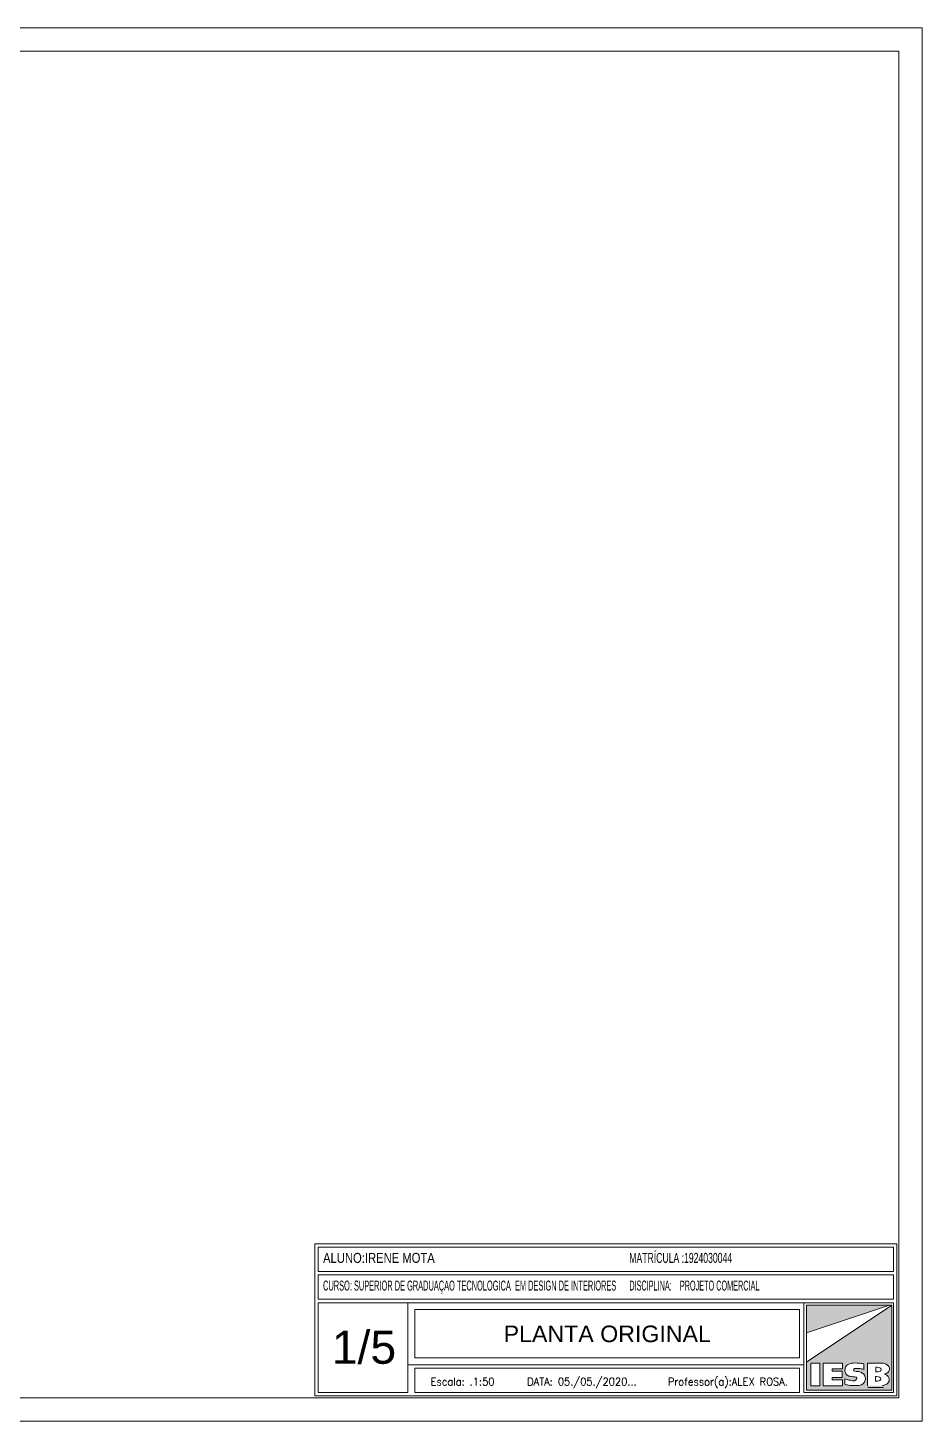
# Model space of a CAD drawing. Header units: millimetres. Extents: x 12559 to 15472, y 18493 to 18672.
# Drawn here: x 12575.56 to 12589.04, y 18566.16 to 18587.16 of the extents above; entities that cross this region are included whole.
import ezdxf
from ezdxf.enums import TextEntityAlignment as Align

# ---------------------------------------------------------------- set-up
doc = ezdxf.new("R2010")
doc.units = ezdxf.units.MM
doc.layers.get('0').update_dxf_attribs({"lineweight": 9})
doc.styles.add('COPLAND', font='arial.ttf', dxfattribs={"height": 0.4})
doc.styles.add('ROMANS', font='romans')

msp = doc.modelspace()

# ---------------------------------------------------------------- hatches: boundary and pattern name
h = msp.add_hatch(color=12)
h.dxf.hatch_style = 1
h.paths.add_polyline_path([(12587.295, 18567.05), (12587.295, 18566.629), (12588.579, 18566.629), (12588.579, 18567.913)])
edge = h.paths.add_edge_path(flags=16)
edge.add_spline(control_points=[(12587.872, 18566.802), (12587.892, 18566.795), (12587.924, 18566.784), (12587.977, 18566.774), (12588.029, 18566.763), (12588.064, 18566.818), (12588.015, 18566.835), (12587.972, 18566.833), (12587.914, 18566.843), (12587.873, 18566.889), (12587.87, 18566.947), (12587.893, 18567.016), (12587.982, 18567.041), (12588.069, 18567.042), (12588.129, 18567.031), (12588.155, 18567.027)], knot_values=[0, 0, 0, 0, 0.128764, 0.214487, 0.349725, 0.4301, 0.49844, 0.600614, 0.730587, 0.843002, 0.960452, 1.086726, 1.266383, 1.481996, 1.648373, 1.648373, 1.648373, 1.648373], degree=3, periodic=0)
edge.add_line((12588.155, 18567.027), (12588.155, 18566.94))
edge.add_spline(control_points=[(12588.155, 18566.94), (12588.135, 18566.946), (12588.096, 18566.959), (12588.049, 18566.959), (12587.999, 18566.954), (12588.006, 18566.912), (12588.056, 18566.914), (12588.107, 18566.907), (12588.161, 18566.871), (12588.188, 18566.811), (12588.171, 18566.747), (12588.115, 18566.701), (12588.027, 18566.702), (12587.943, 18566.696), (12587.89, 18566.715), (12587.872, 18566.721)], knot_values=[0, 0, 0, 0, 0.129973, 0.255735, 0.325817, 0.374123, 0.454729, 0.591551, 0.711993, 0.848871, 0.976038, 1.101413, 1.273716, 1.513362, 1.62892, 1.62892, 1.62892, 1.62892], degree=3, periodic=0)
edge.add_line((12587.872, 18566.721), (12587.872, 18566.802))
edge = h.paths.add_edge_path(flags=16)
edge.add_line((12588.211, 18567.039), (12588.454, 18567.039))
edge.add_spline(control_points=[(12588.454, 18567.039), (12588.471, 18567.032), (12588.501, 18567.02), (12588.537, 18566.987), (12588.549, 18566.945), (12588.531, 18566.91), (12588.507, 18566.882), (12588.483, 18566.878), (12588.471, 18566.876)], knot_values=[0, 0, 0, 0, 0.119715, 0.203123, 0.295825, 0.373962, 0.442864, 0.519979, 0.519979, 0.519979, 0.519979], degree=3, periodic=0)
edge.add_spline(control_points=[(12588.471, 18566.876), (12588.479, 18566.871), (12588.502, 18566.859), (12588.534, 18566.832), (12588.542, 18566.788), (12588.535, 18566.747), (12588.504, 18566.723), (12588.471, 18566.708), (12588.448, 18566.702), (12588.435, 18566.698)], knot_values=[0, 0, 0, 0, 0.063162, 0.163056, 0.25089, 0.332534, 0.412289, 0.483996, 0.563458, 0.563458, 0.563458, 0.563458], degree=3, periodic=0)
edge.add_line((12588.435, 18566.698), (12588.211, 18566.698))
edge.add_line((12588.211, 18566.698), (12588.211, 18567.039))
h.paths.add_polyline_path([(12587.838, 18567.039), (12587.838, 18566.952), (12587.68, 18566.952), (12587.68, 18566.917), (12587.829, 18566.917), (12587.829, 18566.822), (12587.68, 18566.822), (12587.68, 18566.784), (12587.838, 18566.784), (12587.838, 18566.698), (12587.546, 18566.698), (12587.546, 18567.039)], flags=16)
edge = h.paths.add_edge_path(flags=0)
edge.add_spline(control_points=[(12588.333, 18566.837), (12588.348, 18566.836), (12588.374, 18566.835), (12588.408, 18566.824), (12588.419, 18566.794), (12588.395, 18566.772), (12588.365, 18566.765), (12588.343, 18566.766), (12588.333, 18566.767)], knot_values=[0, 0, 0, 0, 0.092846, 0.167368, 0.207926, 0.268013, 0.340199, 0.404281, 0.404281, 0.404281, 0.404281], degree=3, periodic=0)
edge.add_line((12588.333, 18566.767), (12588.333, 18566.837))
h.paths.add_polyline_path([(12587.493, 18567.039), (12587.493, 18566.698), (12587.358, 18566.698), (12587.358, 18567.039)], flags=16)
h.paths.add_polyline_path([(12588.545, 18567.913), (12587.295, 18567.913), (12587.295, 18567.493)], flags=17)

# ---------------------------------------------------------------- linework, layer by layer
at = {"color": 2}
for p, q in [((12574.186, 18587.164), (12589.036, 18587.164)), ((12589.036, 18566.164), (12589.036, 18587.164)), ((12574.186, 18566.164), (12589.036, 18566.164))]:
    msp.add_line(p, q, dxfattribs=at)
at = {"color": 6}
for p, q in [((12560.586, 18586.814), (12588.686, 18586.814)), ((12588.686, 18566.514), (12588.686, 18586.814)), ((12560.586, 18566.514), (12588.686, 18566.514))]:
    msp.add_line(p, q, dxfattribs=at)
at = {"color": 5, "linetype": 'Continuous'}
for p, q in [((12579.882, 18568.837), (12579.882, 18566.544)), ((12579.882, 18568.837), (12588.656, 18568.837)), ((12588.656, 18568.837), (12588.656, 18566.544)), ((12579.882, 18566.544), (12588.656, 18566.544))]:
    msp.add_line(p, q, dxfattribs=at)
at = {"color": 2, "linetype": 'Continuous'}
for p, q in [((12579.934, 18568.785), (12588.604, 18568.785)), ((12579.934, 18568.785), (12579.934, 18568.42)), ((12588.604, 18568.785), (12588.604, 18568.42)), ((12579.934, 18568.42), (12588.604, 18568.42)), ((12579.934, 18568.368), (12588.604, 18568.368)), ((12579.934, 18568.368), (12579.934, 18568.003)), ((12579.934, 18568.368), (12588.604, 18568.368)), ((12579.934, 18568.368), (12579.934, 18568.003)), ((12588.604, 18568.368), (12588.604, 18568.003)), ((12588.604, 18568.368), (12588.604, 18568.003)), ((12579.934, 18568.003), (12588.604, 18568.003)), ((12579.934, 18568.003), (12588.604, 18568.003)), ((12579.934, 18567.947), (12588.604, 18567.947)), ((12579.934, 18567.947), (12579.934, 18566.596)), ((12581.285, 18566.596), (12581.285, 18567.947)), ((12587.19, 18567.847), (12581.389, 18567.847)), ((12581.389, 18567.847), (12581.389, 18567.117)), ((12587.19, 18567.847), (12587.19, 18567.117)), ((12587.253, 18566.596), (12587.253, 18567.947)), ((12588.604, 18567.947), (12588.604, 18566.596)), ((12581.285, 18567.013), (12587.253, 18567.013)), ((12587.19, 18567.117), (12581.389, 18567.117)), ((12581.389, 18566.961), (12587.19, 18566.961)), ((12581.389, 18566.961), (12581.389, 18566.596)), ((12587.19, 18566.961), (12587.19, 18566.596)), ((12579.934, 18566.596), (12581.285, 18566.596)), ((12581.285, 18566.596), (12579.934, 18566.596)), ((12581.389, 18566.596), (12587.19, 18566.596)), ((12588.604, 18566.596), (12587.253, 18566.596))]:
    msp.add_line(p, q, dxfattribs=at)
at = {"color": 12}
for p, q in [((12587.295, 18567.493), (12588.545, 18567.913)), ((12588.579, 18567.913), (12587.295, 18567.05)), ((12588.155, 18567.027), (12588.155, 18566.94)), ((12588.211, 18566.698), (12588.211, 18567.039)), ((12588.211, 18567.039), (12588.454, 18567.039)), ((12588.338, 18566.907), (12588.338, 18566.977)), ((12587.872, 18566.721), (12587.872, 18566.802)), ((12588.333, 18566.767), (12588.333, 18566.837)), ((12588.217, 18566.669), (12588.453, 18566.669))]:
    msp.add_line(p, q, dxfattribs=at)
at = {"color": 12, "linetype": 'Continuous'}
msp.add_lwpolyline([(12587.295, 18567.913), (12587.295, 18566.629), (12588.579, 18566.629), (12588.579, 18567.913)], close=True, dxfattribs=at)
at = {"color": 12}
for points in [[(12587.358, 18567.039), (12587.358, 18566.698), (12587.493, 18566.698), (12587.493, 18567.039)], [(12587.838, 18567.039), (12587.838, 18566.952), (12587.68, 18566.952), (12587.68, 18566.917), (12587.829, 18566.917), (12587.829, 18566.822), (12587.68, 18566.822), (12587.68, 18566.784), (12587.838, 18566.784), (12587.838, 18566.698), (12587.546, 18566.698), (12587.546, 18567.039)]]:
    msp.add_lwpolyline(points, close=True, dxfattribs=at)
for points in [[(12588.155, 18567.027), (12588.077, 18567.038), (12587.975, 18567.035), (12587.897, 18567.001), (12587.874, 18566.946), (12587.879, 18566.89), (12587.915, 18566.85), (12587.975, 18566.835), (12588.023, 18566.83), (12588.051, 18566.815), (12588.034, 18566.781), (12587.97, 18566.775), (12587.931, 18566.783), (12587.872, 18566.802)], [(12588.155, 18566.94), (12588.096, 18566.956), (12588.036, 18566.957), (12588.005, 18566.946), (12588.007, 18566.923), (12588.044, 18566.913), (12588.108, 18566.902), (12588.155, 18566.869), (12588.181, 18566.809), (12588.165, 18566.751), (12588.12, 18566.712), (12588.039, 18566.701), (12587.925, 18566.705), (12587.872, 18566.721)], [(12588.338, 18566.977), (12588.382, 18566.972), (12588.413, 18566.957), (12588.42, 18566.938), (12588.401, 18566.916), (12588.368, 18566.907), (12588.338, 18566.907)], [(12588.454, 18567.039), (12588.505, 18567.014), (12588.533, 18566.986), (12588.544, 18566.943), (12588.529, 18566.909), (12588.506, 18566.886), (12588.471, 18566.876)], [(12588.333, 18566.837), (12588.377, 18566.832), (12588.409, 18566.817), (12588.415, 18566.798), (12588.396, 18566.776), (12588.364, 18566.767), (12588.333, 18566.767)], [(12588.471, 18566.876), (12588.496, 18566.861), (12588.53, 18566.828), (12588.539, 18566.787), (12588.53, 18566.749), (12588.502, 18566.723), (12588.472, 18566.709), (12588.435, 18566.698)]]:
    msp.add_spline(points, degree=3, dxfattribs=at)

# ---------------------------------------------------------------- texts
at = {"color": 2, "style": 'COPLAND'}
for s, width, p, p2 in [('ALUNO:IRENE MOTA                                                ', 0.807886, (12580.006, 18568.549), (12583.947, 18568.549)), ('MATRÍCULA :1924030044                                                              ', 0.621757, (12584.622, 18568.549), (12588.416, 18568.549)), ('CURSO: SUPERIOR DE GRADUAÇAO TECNOLOGICA  EM DESIGN DE INTERIORES', 0.533176, (12580.006, 18568.132), (12584.426, 18568.132)), ('DISCIPLINA:    PROJETO COMERCIAL                                                            ', 0.523384, (12584.622, 18568.132), (12588.412, 18568.132))]:
    msp.add_text(s, height=0.15, dxfattribs=dict(at, width=width)).set_placement(p, p2, align=Align.FIT)
at = {"color": 3, "linetype": 'Continuous', "style": 'COPLAND'}
msp.add_text('PLANTA ORIGINAL', height=0.25, dxfattribs=at).set_placement((12584.29, 18567.354), align=Align.CENTER)
msp.add_text('1/5', height=0.5, dxfattribs=at).set_placement((12580.137, 18567.028))
at = {"color": 2, "linetype": 'Continuous', "style": 'ROMANS', "width": 0.838544}
msp.add_text('Escala: .1:50     DATA: 05./05./2020...    Professor(a):ALEX ROSA. ', height=0.11676, dxfattribs=at).set_placement((12581.627, 18566.701), (12587.087, 18566.701), align=Align.FIT)

doc.saveas('drawing.dxf')
